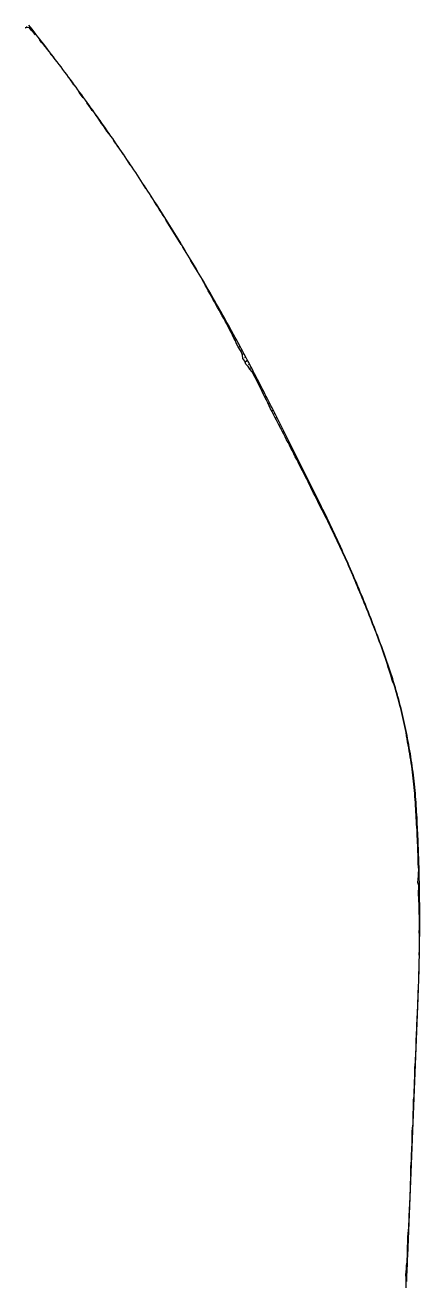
# Model space of a CAD drawing. Header units: metres. Extents: x 288738 to 324331, y 7399322 to 7465117.
# Drawn here: x 324083 to 324331, y 7399322 to 7400114 of the extents above; entities that cross this region are included whole.
import ezdxf

# ---------------------------------------------------------------- set-up
doc = ezdxf.new("R2010")
doc.units = ezdxf.units.M
doc.header["$LTSCALE"] = 10
for name, color, linetype in [('F-HZ-ATERRO-TALUDE', 110, 'Continuous'), ('F-HZ-CORTE-TALUDE', 10, 'Continuous'), ('F-HZ-PIANO-CORTE', 10, 'Continuous'), ('F-HZ-TALUDE', 2, 'Continuous')]:
    doc.layers.add(name, color=color, linetype=linetype)

msp = doc.modelspace()

# ---------------------------------------------------------------- linework, layer by layer
at = {"layer": 'F-HZ-ATERRO-TALUDE', "linetype": 'Continuous', "lineweight": -3}
for p, q in [((324161.982, 7400007.248), (324161.94, 7400007.221)), ((324163.338, 7400005.147), (324163.29, 7400005.117)), ((324164.688, 7400003.044), (324164.584, 7400002.976)), ((324166.036, 7400000.938), (324165.991, 7400000.909)), ((324167.379, 7399998.83), (324167.284, 7399998.769)), ((324168.72, 7399996.719), (324168.665, 7399996.684)), ((324170.055, 7399994.606), (324169.923, 7399994.522)), ((324171.388, 7399992.491), (324171.31, 7399992.441)), ((324172.716, 7399990.373), (324172.58, 7399990.288)), ((324174.041, 7399988.253), (324173.994, 7399988.223)), ((324175.361, 7399986.13), (324175.262, 7399986.068)), ((324176.679, 7399984.006), (324176.62, 7399983.969)), ((324177.992, 7399981.878), (324177.856, 7399981.794)), ((324179.302, 7399979.749), (324179.227, 7399979.702)), ((324195.975, 7399951.852), (324195.822, 7399951.763)), ((324197.233, 7399949.691), (324197.097, 7399949.612)), ((324198.483, 7399947.526), (324198.178, 7399947.35)), ((324199.732, 7399945.36), (324199.566, 7399945.265)), ((324200.974, 7399943.191), (324200.625, 7399942.991)), ((324202.216, 7399941.021), (324202.033, 7399940.917)), ((324203.451, 7399938.847), (324203.032, 7399938.609)), ((324204.685, 7399936.673), (324204.449, 7399936.539)), ((324205.911, 7399934.495), (324205.405, 7399934.208)), ((324207.138, 7399932.316), (324206.868, 7399932.164)), ((324208.356, 7399930.133), (324207.807, 7399929.823)), ((324209.575, 7399927.95), (324209.295, 7399927.793)), ((324210.786, 7399925.763), (324210.202, 7399925.435)), ((324211.997, 7399923.576), (324211.693, 7399923.406)), ((324213.2, 7399921.384), (324212.557, 7399921.025)), ((324214.403, 7399919.193), (324214.063, 7399919.003)), ((324215.598, 7399916.997), (324214.742, 7399916.52)), ((324216.793, 7399914.801), (324216.279, 7399914.515)), ((324217.98, 7399912.601), (324217.009, 7399912.061)), ((324219.167, 7399910.401), (324218.703, 7399910.143)), ((324220.347, 7399908.197), (324218.982, 7399907.439)), ((324221.526, 7399905.992), (324220.635, 7399905.498)), ((324222.697, 7399903.784), (324221.056, 7399902.873)), ((324223.869, 7399901.575), (324223.122, 7399901.161)), ((324225.032, 7399899.362), (324223.932, 7399898.753)), ((324226.196, 7399897.149), (324225.835, 7399896.95)), ((324227.352, 7399894.933), (324226.646, 7399894.542)), ((324228.507, 7399892.716), (324228.171, 7399892.53)), ((324229.654, 7399890.495), (324228.954, 7399890.107)), ((324230.802, 7399888.274), (324230.438, 7399888.072)), ((324231.942, 7399886.048), (324231.188, 7399885.632)), ((324233.081, 7399883.823), (324232.692, 7399883.608)), ((324234.213, 7399881.594), (324233.414, 7399881.153)), ((324235.344, 7399879.365), (324234.934, 7399879.138)), ((324236.468, 7399877.132), (324235.615, 7399876.661)), ((324237.592, 7399874.898), (324237.15, 7399874.655)), ((324238.712, 7399872.663), (324237.838, 7399872.183)), ((324239.832, 7399870.428), (324239.4, 7399870.191)), ((324240.952, 7399868.193), (324240.084, 7399867.717)), ((324242.071, 7399865.958), (324241.638, 7399865.72)), ((324243.191, 7399863.723), (324242.376, 7399863.277)), ((324244.311, 7399861.488), (324243.93, 7399861.279)), ((324245.431, 7399859.253), (324244.703, 7399858.856)), ((324246.551, 7399857.017), (324246.205, 7399856.829)), ((324247.671, 7399854.782), (324247.007, 7399854.423)), ((324248.791, 7399852.547), (324248.473, 7399852.375)), ((324249.911, 7399850.312), (324249.286, 7399849.976)), ((324251.031, 7399848.077), (324250.723, 7399847.911)), ((324252.151, 7399845.842), (324251.511, 7399845.499)), ((324253.271, 7399843.607), (324252.942, 7399843.431)), ((324254.391, 7399841.372), (324253.753, 7399841.032)), ((324255.511, 7399839.136), (324255.201, 7399838.972)), ((324256.63, 7399836.901), (324256.032, 7399836.585)), ((324257.75, 7399834.666), (324257.462, 7399834.514)), ((324258.87, 7399832.431), (324258.322, 7399832.144)), ((324259.99, 7399830.196), (324259.73, 7399830.06)), ((324261.11, 7399827.961), (324260.617, 7399827.704)), ((324262.23, 7399825.726), (324261.986, 7399825.599)), ((324263.35, 7399823.491), (324262.777, 7399823.195)), ((324264.47, 7399821.255), (324264.154, 7399821.094)), ((324265.59, 7399819.02), (324264.987, 7399818.713)), ((324266.709, 7399816.785), (324266.417, 7399816.637)), ((324267.826, 7399814.548), (324267.235, 7399814.25)), ((324268.939, 7399812.31), (324268.644, 7399812.161)), ((324270.044, 7399810.067), (324269.476, 7399809.783)), ((324271.145, 7399807.823), (324270.879, 7399807.691)), ((324272.238, 7399805.574), (324271.774, 7399805.345)), ((324273.326, 7399803.323), (324273.117, 7399803.221)), ((324274.405, 7399801.068), (324273.99, 7399800.866)), ((324275.48, 7399798.811), (324275.277, 7399798.713)), ((324276.548, 7399796.551), (324276.163, 7399796.366)), ((324277.61, 7399794.287), (324277.429, 7399794.201)), ((324278.665, 7399792.021), (324278.324, 7399791.859)), ((324279.713, 7399789.752), (324279.553, 7399789.676)), ((324280.756, 7399787.479), (324280.451, 7399787.337)), ((324281.791, 7399785.204), (324281.648, 7399785.137)), ((324282.821, 7399782.926), (324282.552, 7399782.802)), ((324283.843, 7399780.644), (324283.723, 7399780.589)), ((324284.86, 7399778.36), (324284.654, 7399778.267)), ((324285.87, 7399776.073), (324285.776, 7399776.031)), ((324286.874, 7399773.784), (324286.695, 7399773.704)), ((324287.87, 7399771.491), (324287.781, 7399771.452)), ((324288.861, 7399769.196), (324288.681, 7399769.117)), ((324289.844, 7399766.897), (324289.736, 7399766.85)), ((324290.823, 7399764.597), (324290.555, 7399764.482)), ((324291.793, 7399762.292), (324291.65, 7399762.232)), ((324292.759, 7399759.987), (324292.468, 7399759.865)), ((324293.715, 7399757.677), (324293.573, 7399757.618)), ((324294.668, 7399755.366), (324294.396, 7399755.254)), ((324295.611, 7399753.05), (324295.488, 7399753)), ((324296.551, 7399750.734), (324296.337, 7399750.648)), ((324297.481, 7399748.413), (324297.372, 7399748.37)), ((324298.408, 7399746.091), (324298.185, 7399746.003)), ((324299.324, 7399743.765), (324299.221, 7399743.725)), ((324300.239, 7399741.439), (324300.05, 7399741.366)), ((324301.141, 7399739.107), (324301.028, 7399739.064)), ((324302.043, 7399736.775), (324301.782, 7399736.678)), ((324302.932, 7399734.439), (324302.815, 7399734.396)), ((324303.82, 7399732.102), (324303.614, 7399732.027)), ((324304.696, 7399729.76), (324304.607, 7399729.728)), ((324305.57, 7399727.418), (324305.408, 7399727.361)), ((324306.434, 7399725.072), (324306.332, 7399725.037)), ((324307.295, 7399722.725), (324307.056, 7399722.643)), ((324308.145, 7399720.374), (324308.016, 7399720.331)), ((324308.99, 7399718.021), (324308.708, 7399717.928)), ((324309.822, 7399715.664), (324309.662, 7399715.611)), ((324310.642, 7399713.302), (324310.293, 7399713.19)), ((324311.441, 7399710.933), (324311.258, 7399710.875)), ((324312.227, 7399708.56), (324311.828, 7399708.436)), ((324312.995, 7399706.181), (324312.771, 7399706.112)), ((324313.741, 7399703.795), (324313.328, 7399703.671)), ((324314.474, 7399701.405), (324314.326, 7399701.361)), ((324315.187, 7399699.009), (324314.97, 7399698.946)), ((324315.886, 7399696.608), (324315.8, 7399696.584)), ((324316.564, 7399694.202), (324316.4, 7399694.157)), ((324317.229, 7399691.792), (324317.14, 7399691.768)), ((324317.871, 7399689.376), (324317.682, 7399689.326)), ((324318.502, 7399686.957), (324318.403, 7399686.931)), ((324319.107, 7399684.531), (324318.887, 7399684.475)), ((324319.705, 7399682.104), (324319.581, 7399682.073)), ((324320.274, 7399679.67), (324320.037, 7399679.612)), ((324320.838, 7399677.234), (324320.729, 7399677.208)), ((324321.37, 7399674.791), (324321.146, 7399674.739)), ((324321.9, 7399672.348), (324321.782, 7399672.321)), ((324322.396, 7399669.898), (324322.119, 7399669.836)), ((324322.889, 7399667.447), (324322.73, 7399667.412)), ((324323.35, 7399664.99), (324323.024, 7399664.921)), ((324323.807, 7399662.532), (324323.64, 7399662.498)), ((324324.233, 7399660.069), (324323.887, 7399659.999)), ((324324.654, 7399657.604), (324324.474, 7399657.569)), ((324325.053, 7399655.136), (324324.666, 7399655.063)), ((324325.428, 7399652.665), (324325.243, 7399652.63)), ((324325.786, 7399650.19), (324325.461, 7399650.132)), ((324326.132, 7399647.714), (324325.986, 7399647.689)), ((324326.455, 7399645.235), (324326.172, 7399645.188)), ((324326.764, 7399642.755), (324326.625, 7399642.732)), ((324327.052, 7399640.271), (324326.774, 7399640.227)), ((324327.323, 7399637.786), (324327.173, 7399637.763)), ((324327.577, 7399635.299), (324327.223, 7399635.247)), ((324327.811, 7399632.81), (324327.619, 7399632.783)), ((324328.03, 7399630.32), (324327.629, 7399630.265)), ((324328.411, 7399625.334), (324327.998, 7399625.282)), ((324328.227, 7399627.828), (324328.023, 7399627.801)), ((324328.572, 7399622.84), (324328.36, 7399622.814)), ((324328.722, 7399620.344), (324328.286, 7399620.294)), ((324328.996, 7399615.352), (324328.57, 7399615.307)), ((324328.861, 7399617.848), (324328.644, 7399617.824)), ((324329.247, 7399610.358), (324328.825, 7399610.318)), ((324329.123, 7399612.855), (324328.911, 7399612.834)), ((324329.363, 7399607.861), (324329.164, 7399607.843)), ((324329.478, 7399605.363), (324329.108, 7399605.332)), ((324329.687, 7399600.368), (324329.39, 7399600.346)), ((324329.585, 7399602.865), (324329.42, 7399602.852)), ((324329.876, 7399595.371), (324329.503, 7399595.347)), ((324329.782, 7399597.869), (324329.614, 7399597.858)), ((324329.96, 7399592.873), (324329.759, 7399592.861)), ((324330.043, 7399590.374), (324329.635, 7399590.352)), ((324330.189, 7399585.376), (324329.901, 7399585.363)), ((324330.117, 7399587.875), (324329.955, 7399587.867)), ((324330.42, 7399575.379), (324329.608, 7399575.356)), ((324330.315, 7399580.378), (324329.812, 7399580.359)), ((324330.369, 7399577.878), (324329.993, 7399577.866)), ((324330.254, 7399582.877), (324330.071, 7399582.869)), ((324330.503, 7399570.379), (324329.998, 7399570.369)), ((324330.464, 7399572.879), (324330.164, 7399572.872)), ((324330.537, 7399567.88), (324330.27, 7399567.875)), ((324330.566, 7399565.38), (324330.096, 7399565.373)), ((324330.608, 7399560.38), (324330.344, 7399560.378)), ((324330.59, 7399562.88), (324330.428, 7399562.878)), ((324330.629, 7399555.38), (324330.37, 7399555.38)), ((324330.622, 7399557.88), (324330.491, 7399557.88)), ((324330.633, 7399552.88), (324330.504, 7399552.88)), ((324330.629, 7399550.38), (324330.384, 7399550.381)), ((324330.609, 7399545.38), (324330.415, 7399545.382)), ((324330.623, 7399547.88), (324330.509, 7399547.881)), ((324330.567, 7399540.38), (324330.42, 7399540.383)), ((324330.54, 7399537.881), (324330.466, 7399537.882)), ((324330.592, 7399542.88), (324330.514, 7399542.881)), ((324330.505, 7399535.381), (324330.392, 7399535.383)), ((324330.467, 7399532.881), (324330.433, 7399532.882)), ((324329.088, 7399490.404), (324328.99, 7399490.408)), ((324329.189, 7399492.902), (324329.163, 7399492.903)), ((324328.685, 7399480.412), (324328.595, 7399480.415)), ((324328.786, 7399482.91), (324328.741, 7399482.911)), ((324328.887, 7399485.408), (324328.784, 7399485.412)), ((324328.987, 7399487.906), (324328.916, 7399487.908)), ((324328.382, 7399472.918), (324328.358, 7399472.919)), ((324328.483, 7399475.416), (324328.413, 7399475.419)), ((324328.584, 7399477.914), (324328.538, 7399477.916)), ((324328.08, 7399465.424), (324327.995, 7399465.427)), ((324328.181, 7399467.922), (324328.144, 7399467.923)), ((324328.281, 7399470.42), (324328.221, 7399470.422)), ((324327.777, 7399457.93), (324327.66, 7399457.935)), ((324327.878, 7399460.428), (324327.713, 7399460.435)), ((324327.979, 7399462.926), (324327.931, 7399462.928)), ((324327.475, 7399450.436), (324327.376, 7399450.44)), ((324327.676, 7399455.432), (324327.509, 7399455.439)), ((324327.576, 7399452.934), (324327.525, 7399452.936)), ((324326.87, 7399435.448), (324326.688, 7399435.456)), ((324326.769, 7399432.95), (324326.694, 7399432.953)), ((324326.971, 7399437.946), (324326.863, 7399437.951)), ((324326.466, 7399425.456), (324326.413, 7399425.459)), ((324326.567, 7399427.954), (324326.538, 7399427.956)), ((324326.668, 7399430.452), (324326.565, 7399430.457)), ((324326.164, 7399417.963), (324326.019, 7399417.968)), ((324326.265, 7399420.461), (324326.095, 7399420.467)), ((324326.365, 7399422.959), (324326.341, 7399422.959)), ((324325.861, 7399410.469), (324325.7, 7399410.475)), ((324326.063, 7399415.465), (324325.846, 7399415.473)), ((324325.962, 7399412.967), (324325.89, 7399412.97)), ((324325.559, 7399402.975), (324325.495, 7399402.977)), ((324325.66, 7399405.473), (324325.508, 7399405.479)), ((324325.76, 7399407.971), (324325.672, 7399407.974)), ((324325.256, 7399395.481), (324325.095, 7399395.487)), ((324325.357, 7399397.979), (324325.231, 7399397.984)), ((324325.458, 7399400.477), (324325.268, 7399400.484))]:
    msp.add_line(p, q, dxfattribs=at)
at = {"layer": 'F-HZ-CORTE-TALUDE', "linetype": 'Continuous', "lineweight": -3}
for p, q in [((324330.211, 7399521.586), (324330.226, 7399521.585)), ((324330.272, 7399524.085), (324330.28, 7399524.085)), ((324330.334, 7399526.584), (324330.346, 7399526.584)), ((324329.993, 7399514.089), (324330, 7399514.089)), ((324330.056, 7399516.588), (324330.085, 7399516.587)), ((324330.127, 7399519.087), (324330.142, 7399519.087)), ((324329.611, 7399504.096), (324329.626, 7399504.096)), ((324329.711, 7399506.594), (324329.74, 7399506.593)), ((324329.797, 7399509.093), (324329.815, 7399509.092)), ((324329.323, 7399496.602), (324329.338, 7399496.601)), ((324329.413, 7399499.1), (324329.426, 7399499.1)), ((324329.499, 7399501.599), (324329.54, 7399501.597)), ((324324.874, 7399386.692), (324324.901, 7399386.691)), ((324324.994, 7399389.189), (324324.998, 7399389.189)), ((324324.589, 7399379.197), (324324.594, 7399379.197)), ((324324.699, 7399381.695), (324324.7, 7399381.695)), ((324324.132, 7399369.208), (324324.164, 7399369.206)), ((324324.253, 7399371.705), (324324.296, 7399371.703)), ((324324.353, 7399374.203), (324324.375, 7399374.202)), ((324324.476, 7399376.7), (324324.498, 7399376.699)), ((324323.821, 7399361.714), (324323.893, 7399361.711)), ((324323.947, 7399364.211), (324323.97, 7399364.21)), ((324324.061, 7399366.709), (324324.095, 7399366.707)), ((324323.254, 7399354.231), (324323.422, 7399354.224)), ((324323.472, 7399356.724), (324323.691, 7399356.715)), ((324323.686, 7399359.218), (324323.739, 7399359.215)), ((324322.974, 7399346.736), (324323.288, 7399346.723)), ((324323.039, 7399349.235), (324323.214, 7399349.228)), ((324323.134, 7399351.734), (324323.49, 7399351.719)), ((324322.763, 7399339.239), (324322.874, 7399339.234)), ((324322.889, 7399341.735), (324323.086, 7399341.727)), ((324322.922, 7399344.236), (324323.055, 7399344.231)), ((324322.076, 7399331.76), (324322.685, 7399331.736)), ((324322.289, 7399334.253), (324322.537, 7399334.244)), ((324322.491, 7399336.747), (324322.885, 7399336.732)), ((324322.031, 7399329.26), (324322.309, 7399329.248)), ((324322.061, 7399324.254), (324322.226, 7399324.248)), ((324322.116, 7399326.754), (324322.488, 7399326.739))]:
    msp.add_line(p, q, dxfattribs=at)
at = {"layer": 'F-HZ-PIANO-CORTE'}
for p, q in [((324083.283, 7400112.58), (324084.36, 7400113.428)), ((324086.335, 7400111.802), (324086.984, 7400112.312)), ((324088.067, 7400109.984), (324088.297, 7400110.164)), ((324092.828, 7400104.189), (324093.135, 7400104.428)), ((324094.398, 7400102.243), (324094.531, 7400102.346)), ((324096.141, 7400100.431), (324096.19, 7400100.47)), ((324097.647, 7400098.435), (324097.679, 7400098.461)), ((324099.04, 7400096.353), (324099.231, 7400096.5)), ((324100.667, 7400094.451), (324100.707, 7400094.482)), ((324107.738, 7400085.235), (324107.592, 7400085.124)), ((324109.232, 7400083.231), (324109.19, 7400083.199)), ((324112.724, 7400078.496), (324112.731, 7400078.5)), ((324116.945, 7400072.289), (324117.175, 7400072.459)), ((324118.387, 7400070.247), (324118.517, 7400070.343)), ((324122.792, 7400064.179), (324123.04, 7400064.36)), ((324124.227, 7400062.132), (324124.363, 7400062.23)), ((324125.749, 7400060.148), (324125.951, 7400060.295)), ((324127.322, 7400058.201), (324127.362, 7400058.23)), ((324128.724, 7400056.13), (324128.848, 7400056.219)), ((324130.123, 7400054.058), (324130.207, 7400054.118)), ((324131.549, 7400052.005), (324131.73, 7400052.133)), ((324132.952, 7400049.936), (324133.059, 7400050.011)), ((324134.394, 7400047.894), (324134.597, 7400048.037)), ((324135.895, 7400045.894), (324135.96, 7400045.939)), ((324137.434, 7400043.92), (324137.449, 7400043.93)), ((324138.731, 7400041.776), (324138.801, 7400041.825)), ((324140.255, 7400039.792), (324140.287, 7400039.814)), ((324141.652, 7400037.718), (324141.676, 7400037.735)), ((324143.076, 7400035.663), (324143.11, 7400035.687)), ((324144.468, 7400033.587), (324144.492, 7400033.603)), ((324147.212, 7400029.407), (324147.265, 7400029.442)), ((324148.636, 7400027.352), (324148.712, 7400027.403)), ((324151.384, 7400023.175), (324151.49, 7400023.246)), ((324156.983, 7400014.89), (324157.002, 7400014.903)), ((324158.333, 7400012.785), (324158.352, 7400012.798)), ((324182.311, 7399974.708), (324182.337, 7399974.724)), ((324183.569, 7399972.548), (324183.659, 7399972.602)), ((324184.846, 7399970.399), (324184.899, 7399970.43)), ((324186.141, 7399968.26), (324186.241, 7399968.32)), ((324187.391, 7399966.095), (324187.458, 7399966.135)), ((324188.696, 7399963.963), (324188.807, 7399964.029)), ((324190.018, 7399961.841), (324190.051, 7399961.86)), ((324191.297, 7399959.693), (324191.358, 7399959.729))]:
    msp.add_line(p, q, dxfattribs=at)
at = {"layer": 'F-HZ-TALUDE', "linetype": 'Continuous', "lineweight": 30}
for points in [[(324106.81, 7400086.477), (324105.62, 7400088.063), (324104.427, 7400089.649), (324103.232, 7400091.232), (324102.035, 7400092.814), (324100.835, 7400094.395), (324099.633, 7400095.974), (324098.428, 7400097.552), (324097.221, 7400099.128), (324096.012, 7400100.702), (324094.8, 7400102.275), (324093.585, 7400103.847), (324092.369, 7400105.417), (324091.149, 7400106.985), (324089.928, 7400108.552), (324088.704, 7400110.118), (324087.478, 7400111.682), (324086.25, 7400113.245), (324085.468, 7400114.237)], [(324089.626, 7400108.316), (324088.275, 7400109.782), (324086.837, 7400111.179), (324085.591, 7400112.727), (324083.193, 7400112.574)], [(324101.939, 7400092.741), (324100.772, 7400094.346), (324099.359, 7400095.764), (324098.401, 7400097.531), (324097.129, 7400099.056), (324095.97, 7400100.67), (324094.543, 7400102.076), (324093.239, 7400103.578), (324092.128, 7400105.23)], [(324119.742, 7400068.929), (324118.579, 7400070.532), (324117.413, 7400072.133), (324116.244, 7400073.732), (324115.074, 7400075.33), (324113.9, 7400076.927), (324112.725, 7400078.522), (324111.547, 7400080.116), (324110.366, 7400081.709), (324109.183, 7400083.3), (324107.998, 7400084.889), (324106.81, 7400086.477)], [(324113.711, 7400076.786), (324112.714, 7400078.514), (324111.492, 7400080.075)], [(324119.456, 7400068.719), (324118.321, 7400070.342), (324117.135, 7400071.927), (324116.202, 7400073.701)], [(324149.161, 7400026.734), (324148.058, 7400028.376), (324146.954, 7400030.017), (324145.847, 7400031.657), (324144.737, 7400033.294), (324143.625, 7400034.931), (324142.511, 7400036.565), (324141.395, 7400038.199), (324140.276, 7400039.83), (324139.155, 7400041.46), (324138.032, 7400043.088), (324136.906, 7400044.715), (324135.778, 7400046.341), (324134.648, 7400047.964), (324133.515, 7400049.586), (324132.38, 7400051.207), (324131.243, 7400052.826), (324130.104, 7400054.443), (324128.962, 7400056.059), (324127.818, 7400057.673), (324126.671, 7400059.285), (324125.523, 7400060.896), (324124.371, 7400062.505), (324123.218, 7400064.113), (324122.062, 7400065.72), (324120.903, 7400067.325), (324119.742, 7400068.929)], [(324144.678, 7400033.254), (324143.621, 7400034.928), (324142.443, 7400036.518), (324141.353, 7400038.17), (324140.244, 7400039.808), (324138.97, 7400041.331), (324138.029, 7400043.086), (324136.88, 7400044.697), (324135.62, 7400046.229), (324134.448, 7400047.823), (324133.25, 7400049.399), (324132.285, 7400051.139), (324131, 7400052.652), (324129.951, 7400054.334), (324128.837, 7400055.969), (324127.7, 7400057.588), (324126.661, 7400059.278), (324125.206, 7400060.667), (324124.107, 7400062.313), (324122.969, 7400063.933), (324121.812, 7400065.538)], [(324149.065, 7400026.669), (324148.011, 7400028.344), (324146.821, 7400029.927)], [(324157.896, 7400013.538), (324156.812, 7400015.193), (324155.726, 7400016.846), (324154.638, 7400018.498), (324153.547, 7400020.148), (324152.454, 7400021.797), (324151.359, 7400023.444), (324150.261, 7400025.09), (324149.161, 7400026.734)], [(324158.919, 7400011.844), (324157.873, 7400013.523), (324156.793, 7400015.181)], [(324191.321, 7399959.793), (324190.313, 7399961.496), (324189.303, 7399963.197), (324188.29, 7399964.897), (324187.276, 7399966.594), (324186.259, 7399968.291), (324185.239, 7399969.986), (324184.217, 7399971.679), (324183.193, 7399973.372), (324182.166, 7399975.062), (324181.137, 7399976.751), (324180.106, 7399978.439), (324179.072, 7399980.125), (324178.036, 7399981.81), (324176.997, 7399983.493), (324175.956, 7399985.175), (324174.913, 7399986.856), (324173.867, 7399988.534), (324172.819, 7399990.212), (324171.768, 7399991.888), (324170.715, 7399993.562), (324169.66, 7399995.235), (324168.602, 7399996.907), (324167.542, 7399998.577), (324166.48, 7400000.245), (324165.415, 7400001.912), (324164.348, 7400003.577), (324163.279, 7400005.241), (324162.207, 7400006.904), (324161.132, 7400008.565), (324160.056, 7400010.224), (324158.977, 7400011.882), (324157.896, 7400013.538)], [(324180.986, 7399976.659), (324179.958, 7399978.349), (324178.926, 7399980.036), (324177.907, 7399981.731), (324176.873, 7399983.417), (324175.83, 7399985.097), (324174.747, 7399986.752), (324173.738, 7399988.454), (324172.685, 7399990.128), (324171.604, 7399991.784), (324170.685, 7399993.543), (324169.538, 7399995.158), (324168.543, 7399996.869), (324167.422, 7399998.499), (324166.395, 7400000.19), (324165.292, 7400001.833), (324164.278, 7400003.532), (324163.265, 7400005.233), (324162.1, 7400006.834), (324161.124, 7400008.559), (324159.981, 7400010.175)], [(324192.314, 7399958.08), (324191.258, 7399959.755), (324190.259, 7399961.464), (324189.191, 7399963.131), (324188.18, 7399964.831), (324187.133, 7399966.509), (324186.158, 7399968.231), (324185.141, 7399969.927), (324184.093, 7399971.604), (324183.132, 7399973.335), (324182.118, 7399975.033)], [(324329.996, 7399513.762), (324330.059, 7399515.741), (324330.119, 7399517.719), (324330.175, 7399519.695), (324330.228, 7399521.67), (324330.278, 7399523.644), (324330.325, 7399525.617), (324330.368, 7399527.588), (324330.408, 7399529.558), (324330.445, 7399531.526), (324330.478, 7399533.493), (324330.508, 7399535.459), (324330.535, 7399537.424), (324330.559, 7399539.387), (324330.579, 7399541.349), (324330.596, 7399543.309), (324330.61, 7399545.268), (324330.621, 7399547.226), (324330.629, 7399549.182), (324330.633, 7399551.137), (324330.634, 7399553.091), (324330.632, 7399555.043), (324330.627, 7399556.993), (324330.619, 7399558.943), (324330.607, 7399560.89), (324330.592, 7399562.837), (324330.574, 7399564.782), (324330.553, 7399566.726), (324330.529, 7399568.668), (324330.502, 7399570.609), (324330.471, 7399572.548), (324330.438, 7399574.486), (324330.401, 7399576.423), (324330.361, 7399578.359), (324330.318, 7399580.293), (324330.272, 7399582.225), (324330.223, 7399584.157), (324330.171, 7399586.087), (324330.116, 7399588.016), (324330.057, 7399589.943), (324329.996, 7399591.87), (324329.931, 7399593.795), (324329.864, 7399595.719), (324329.793, 7399597.642), (324329.719, 7399599.564), (324329.643, 7399601.484), (324329.563, 7399603.404), (324329.48, 7399605.323), (324329.394, 7399607.243), (324329.305, 7399609.163), (324329.213, 7399611.083), (324329.117, 7399613.004), (324329.019, 7399614.925), (324328.917, 7399616.847), (324328.813, 7399618.769), (324328.705, 7399620.692), (324328.592, 7399622.615), (324328.47, 7399624.538), (324328.336, 7399626.46), (324328.192, 7399628.382), (324328.037, 7399630.303), (324327.871, 7399632.224), (324327.694, 7399634.144), (324327.507, 7399636.063), (324327.309, 7399637.981), (324327.1, 7399639.899), (324326.881, 7399641.815), (324326.65, 7399643.73), (324326.409, 7399645.644), (324326.158, 7399647.557), (324325.895, 7399649.469), (324325.622, 7399651.379), (324325.338, 7399653.288), (324325.044, 7399655.196), (324324.739, 7399657.102), (324324.423, 7399659.006), (324324.096, 7399660.909), (324323.759, 7399662.81), (324323.411, 7399664.709), (324323.052, 7399666.606), (324322.683, 7399668.501), (324322.303, 7399670.395), (324321.913, 7399672.286), (324321.512, 7399674.175), (324321.1, 7399676.062), (324320.678, 7399677.947), (324320.245, 7399679.829), (324319.802, 7399681.709), (324319.348, 7399683.586), (324318.884, 7399685.461), (324318.409, 7399687.334), (324317.924, 7399689.203), (324317.428, 7399691.07), (324316.922, 7399692.934), (324316.405, 7399694.796), (324315.878, 7399696.654), (324315.341, 7399698.509), (324314.793, 7399700.362), (324314.235, 7399702.211), (324313.667, 7399704.057), (324313.088, 7399705.899), (324312.499, 7399707.739), (324311.899, 7399709.576), (324311.289, 7399711.411), (324310.668, 7399713.242), (324310.037, 7399715.07), (324309.395, 7399716.896), (324308.744, 7399718.718), (324308.089, 7399720.54), (324307.429, 7399722.36), (324306.765, 7399724.179), (324306.097, 7399725.998), (324305.424, 7399727.815), (324304.748, 7399729.632), (324304.067, 7399731.447), (324303.382, 7399733.261), (324302.693, 7399735.075), (324302, 7399736.887), (324301.303, 7399738.699), (324300.601, 7399740.51), (324299.895, 7399742.319), (324299.185, 7399744.128), (324298.471, 7399745.935), (324297.752, 7399747.742), (324297.029, 7399749.548), (324296.302, 7399751.352), (324295.571, 7399753.156), (324294.836, 7399754.959), (324294.096, 7399756.761), (324293.352, 7399758.561), (324292.604, 7399760.361), (324291.852, 7399762.16), (324291.095, 7399763.958), (324290.334, 7399765.754), (324289.569, 7399767.55), (324288.8, 7399769.344), (324288.026, 7399771.138), (324287.248, 7399772.93), (324286.466, 7399774.722), (324285.68, 7399776.512), (324284.889, 7399778.301), (324284.094, 7399780.089), (324283.295, 7399781.876), (324282.492, 7399783.662), (324281.684, 7399785.447), (324280.872, 7399787.23), (324280.056, 7399789.013), (324279.235, 7399790.794), (324278.411, 7399792.574), (324277.582, 7399794.353), (324276.749, 7399796.13), (324275.911, 7399797.907), (324275.07, 7399799.682), (324274.224, 7399801.456), (324273.373, 7399803.228), (324272.519, 7399805), (324271.66, 7399806.77), (324270.797, 7399808.538), (324269.93, 7399810.306), (324269.059, 7399812.072), (324268.183, 7399813.837), (324267.303, 7399815.6), (324266.421, 7399817.362), (324237.989, 7399874.106), (324237.095, 7399875.89), (324236.198, 7399877.673), (324235.299, 7399879.455), (324234.397, 7399881.236), (324233.492, 7399883.017), (324232.584, 7399884.797), (324231.674, 7399886.576), (324230.761, 7399888.354), (324229.845, 7399890.131), (324228.926, 7399891.907), (324228.005, 7399893.683), (324227.08, 7399895.457), (324226.154, 7399897.229), (324225.225, 7399899), (324224.294, 7399900.768), (324223.361, 7399902.535), (324222.426, 7399904.3), (324221.488, 7399906.063), (324220.548, 7399907.824), (324219.606, 7399909.583), (324218.662, 7399911.34), (324217.715, 7399913.096), (324216.767, 7399914.85), (324215.815, 7399916.601), (324214.862, 7399918.351), (324213.907, 7399920.1), (324212.949, 7399921.846), (324211.989, 7399923.59), (324211.027, 7399925.333), (324210.062, 7399927.074), (324209.095, 7399928.812), (324208.127, 7399930.549), (324207.156, 7399932.285), (324206.182, 7399934.018), (324205.207, 7399935.749), (324204.229, 7399937.479), (324203.249, 7399939.207), (324202.267, 7399940.932), (324201.283, 7399942.656), (324200.296, 7399944.379), (324199.308, 7399946.099), (324198.317, 7399947.817), (324197.324, 7399949.534), (324196.329, 7399951.248), (324195.332, 7399952.961), (324194.332, 7399954.672), (324193.331, 7399956.381), (324192.327, 7399958.088), (324191.321, 7399959.793)], [(324330.382, 7399529.558), (324330.371, 7399531.528), (324330.402, 7399533.495), (324330.382, 7399535.462), (324330.387, 7399537.426), (324330.409, 7399539.389), (324330.447, 7399541.351), (324330.404, 7399543.312), (324330.366, 7399545.271), (324330.398, 7399547.228), (324330.383, 7399549.184), (324330.39, 7399551.138), (324330.386, 7399553.091), (324330.416, 7399555.042), (324330.366, 7399556.992), (324330.361, 7399558.941), (324330.348, 7399560.888), (324330.303, 7399562.834), (324330.111, 7399564.776), (324330.005, 7399566.717), (324329.906, 7399568.656), (324329.952, 7399570.597), (324330.025, 7399572.537), (324330.029, 7399574.475), (324329.502, 7399576.396), (324329.626, 7399578.334), (324329.85, 7399580.276), (324329.879, 7399582.21), (324330.012, 7399584.148), (324329.905, 7399586.075), (324329.75, 7399587.998), (324329.636, 7399589.921), (324329.582, 7399591.846), (324329.545, 7399593.772), (324329.496, 7399595.695), (324329.434, 7399597.617), (324329.39, 7399599.54), (324329.329, 7399601.46), (324329.225, 7399603.377), (324329.11, 7399605.292), (324329.018, 7399607.21), (324328.945, 7399609.13), (324328.77, 7399611.041), (324328.696, 7399612.962), (324328.594, 7399614.881), (324328.496, 7399616.801), (324328.384, 7399618.721), (324328.261, 7399620.64), (324328.17, 7399622.564), (324328.055, 7399624.486), (324327.935, 7399626.409), (324327.796, 7399628.33), (324327.611, 7399630.245), (324327.466, 7399632.167), (324327.317, 7399634.089), (324327.146, 7399636.009), (324326.994, 7399637.933), (324326.8, 7399639.851), (324326.569, 7399641.765), (324326.373, 7399643.684), (324326.114, 7399645.594), (324325.874, 7399647.508), (324325.592, 7399649.415), (324325.283, 7399651.318), (324324.957, 7399653.217), (324324.659, 7399655.122), (324324.39, 7399657.034), (324324.07, 7399658.936), (324323.738, 7399660.836), (324323.426, 7399662.741), (324323.033, 7399664.629), (324322.696, 7399666.529), (324322.426, 7399668.445), (324322.065, 7399670.342), (324321.678, 7399672.233), (324321.299, 7399674.126), (324320.898, 7399676.014), (324320.441, 7399677.89), (324319.961, 7399679.76), (324319.549, 7399681.646), (324319.156, 7399683.538), (324318.698, 7399685.414), (324318.218, 7399687.284), (324317.752, 7399689.158), (324317.245, 7399691.021), (324316.746, 7399692.886), (324316.27, 7399694.758), (324315.704, 7399696.605), (324315.156, 7399698.456), (324314.55, 7399700.291), (324313.819, 7399702.088), (324313.186, 7399703.913), (324312.643, 7399705.764), (324312.108, 7399707.619), (324311.522, 7399709.458), (324310.927, 7399711.296), (324310.32, 7399713.13), (324309.717, 7399714.966), (324309.106, 7399716.8), (324308.474, 7399718.628), (324307.842, 7399720.456), (324307.183, 7399722.276), (324306.587, 7399724.118), (324305.951, 7399725.947), (324305.268, 7399727.76), (324304.603, 7399729.58), (324303.853, 7399731.369), (324303.201, 7399733.195), (324302.463, 7399734.99), (324301.738, 7399736.789), (324301.041, 7399738.6), (324300.382, 7399740.426), (324299.718, 7399742.251), (324299.001, 7399744.056), (324298.246, 7399745.847), (324297.489, 7399747.638), (324296.846, 7399749.475), (324296.077, 7399751.261), (324295.335, 7399753.06), (324294.566, 7399754.848), (324293.825, 7399756.649), (324293.066, 7399758.442), (324292.323, 7399760.243), (324291.556, 7399762.035), (324290.812, 7399763.837), (324290.155, 7399765.677), (324289.381, 7399767.468), (324288.619, 7399769.265), (324287.817, 7399771.046), (324287.073, 7399772.853), (324286.249, 7399774.625), (324285.483, 7399776.424), (324284.662, 7399778.199), (324283.826, 7399779.967), (324283.035, 7399781.757), (324282.257, 7399783.554), (324281.404, 7399785.317), (324280.559, 7399787.084), (324279.7, 7399788.846), (324278.907, 7399790.639), (324278.085, 7399792.419), (324277.231, 7399794.185), (324276.394, 7399795.96), (324275.516, 7399797.716), (324274.655, 7399799.481), (324273.785, 7399801.242), (324272.967, 7399803.029), (324272.052, 7399804.77), (324271.132, 7399806.508), (324270.244, 7399808.263), (324269.355, 7399810.018), (324268.466, 7399811.774), (324267.594, 7399813.539), (324266.746, 7399815.318), (324265.84, 7399817.067), (324265.024, 7399818.864), (324264.085, 7399820.598), (324263.211, 7399822.366), (324262.395, 7399824.165), (324261.529, 7399825.94), (324260.622, 7399827.694), (324259.738, 7399829.461), (324258.802, 7399831.201), (324257.893, 7399832.957), (324256.991, 7399834.716), (324256.021, 7399836.441), (324255.186, 7399838.238), (324254.295, 7399840.006), (324253.437, 7399841.792), (324252.475, 7399843.524), (324251.6, 7399845.304), (324250.738, 7399847.091), (324249.856, 7399848.868), (324248.967, 7399850.642), (324248.052, 7399852.404), (324247.138, 7399854.167), (324246.259, 7399855.949), (324245.318, 7399857.698), (324244.379, 7399859.45), (324243.471, 7399861.219), (324242.542, 7399862.977), (324241.57, 7399864.713), (324240.691, 7399866.5), (324239.759, 7399868.259), (324238.911, 7399870.066), (324238, 7399871.837), (324237.119, 7399873.627), (324236.258, 7399875.429), (324235.374, 7399877.218), (324234.48, 7399879.003), (324233.572, 7399880.781), (324232.664, 7399882.559), (324231.815, 7399884.371), (324230.912, 7399886.154), (324230.033, 7399887.951), (324229.172, 7399889.758), (324228.265, 7399891.541), (324227.319, 7399893.303), (324226.349, 7399895.052), (324225.432, 7399896.829), (324224.022, 7399898.333), (324223, 7399900.051), (324221.641, 7399901.581), (324220.896, 7399903.451), (324219.703, 7399905.072), (324219.381, 7399907.176), (324218.797, 7399909.133), (324217.744, 7399910.83), (324216.652, 7399912.504), (324215.738, 7399914.276), (324215.15, 7399916.23), (324214.081, 7399917.915), (324213.249, 7399919.732), (324212.286, 7399921.475), (324211.382, 7399923.25), (324210.471, 7399925.021), (324209.53, 7399926.774), (324208.606, 7399928.537), (324207.649, 7399930.28), (324206.616, 7399931.979), (324205.699, 7399933.744), (324204.736, 7399935.482), (324203.772, 7399937.219), (324202.827, 7399938.966), (324201.9, 7399940.723), (324200.908, 7399942.441), (324199.939, 7399944.173), (324198.976, 7399945.908), (324197.994, 7399947.63), (324197.045, 7399949.372), (324196.087, 7399951.108), (324195.181, 7399952.873), (324194.197, 7399954.593), (324193.287, 7399956.355)], [(324329.985, 7399513.762), (324330.031, 7399515.742), (324330.089, 7399517.72), (324330.144, 7399519.696), (324330.214, 7399521.671), (324330.26, 7399523.644), (324330.316, 7399525.617), (324330.353, 7399527.588)], [(324322.46, 7399326.025), (324322.539, 7399328.029), (324322.617, 7399330.033), (324322.697, 7399332.035), (324322.777, 7399334.037), (324322.857, 7399336.038), (324322.937, 7399338.038), (324323.018, 7399340.037), (324323.099, 7399342.036), (324329.631, 7399503.848), (324329.71, 7399505.833), (324329.787, 7399507.817), (324329.86, 7399509.8), (324329.93, 7399511.782), (324329.996, 7399513.762)], [(324329.296, 7399495.894), (324329.373, 7399497.885), (324329.438, 7399499.875), (324329.509, 7399501.863), (324329.599, 7399503.849), (324329.693, 7399505.834), (324329.74, 7399507.819), (324329.829, 7399509.801)], [(324326.51, 7399427.968), (324326.561, 7399429.968), (324326.607, 7399431.968), (324326.655, 7399433.967), (324326.724, 7399435.966), (324326.756, 7399437.966), (324326.817, 7399439.966), (324327.045, 7399441.958), (324327.172, 7399443.955), (324327.221, 7399445.954), (324327.28, 7399447.953), (324327.339, 7399449.953), (324327.42, 7399451.951), (324327.464, 7399453.951), (324327.486, 7399455.952), (324327.543, 7399457.951), (324327.648, 7399459.948), (324327.802, 7399461.944), (324327.918, 7399463.941), (324328.008, 7399465.939), (324328.108, 7399467.936), (324328.158, 7399469.936), (324328.3, 7399471.932), (324328.325, 7399473.932), (324328.439, 7399475.929), (324328.493, 7399477.929), (324328.579, 7399479.927), (324328.682, 7399481.925), (324328.733, 7399483.924), (324328.801, 7399485.923), (324328.845, 7399487.922), (324329.02, 7399489.915), (324329.104, 7399491.909), (324329.181, 7399493.903)], [(324325.074, 7399391.997), (324325.09, 7399393.998), (324325.034, 7399396.002), (324325.106, 7399398), (324325.293, 7399399.995), (324325.394, 7399401.992), (324325.461, 7399403.991), (324325.504, 7399405.991), (324325.583, 7399407.989), (324325.706, 7399409.986), (324325.809, 7399411.983), (324325.862, 7399413.983), (324325.818, 7399415.986), (324325.874, 7399417.986), (324325.984, 7399419.983), (324326.197, 7399421.976), (324326.346, 7399423.972)], [(324324.842, 7399386.001), (324324.933, 7399387.999), (324325.035, 7399389.997)], [(324322.091, 7399322.021), (324322.049, 7399324.032), (324322.15, 7399326.037), (324322.054, 7399328.048), (324322.015, 7399330.057), (324322.087, 7399332.06), (324322.276, 7399334.057), (324322.402, 7399336.056), (324322.658, 7399338.049), (324322.834, 7399340.045), (324322.899, 7399342.044), (324322.918, 7399344.045), (324322.959, 7399346.045), (324323.003, 7399348.045), (324323.064, 7399350.044), (324323.147, 7399352.042), (324323.237, 7399354.04), (324323.417, 7399356.034), (324323.576, 7399358.03), (324323.76, 7399360.024), (324323.832, 7399362.023), (324323.936, 7399364.02), (324324.048, 7399366.017), (324324.084, 7399368.017), (324324.165, 7399370.016), (324324.269, 7399372.013), (324324.343, 7399374.012), (324324.446, 7399376.009), (324324.531, 7399378.007), (324324.629, 7399380.005), (324324.711, 7399382.003)]]:
    msp.add_lwpolyline(points, dxfattribs=at)

doc.saveas('drawing.dxf')
